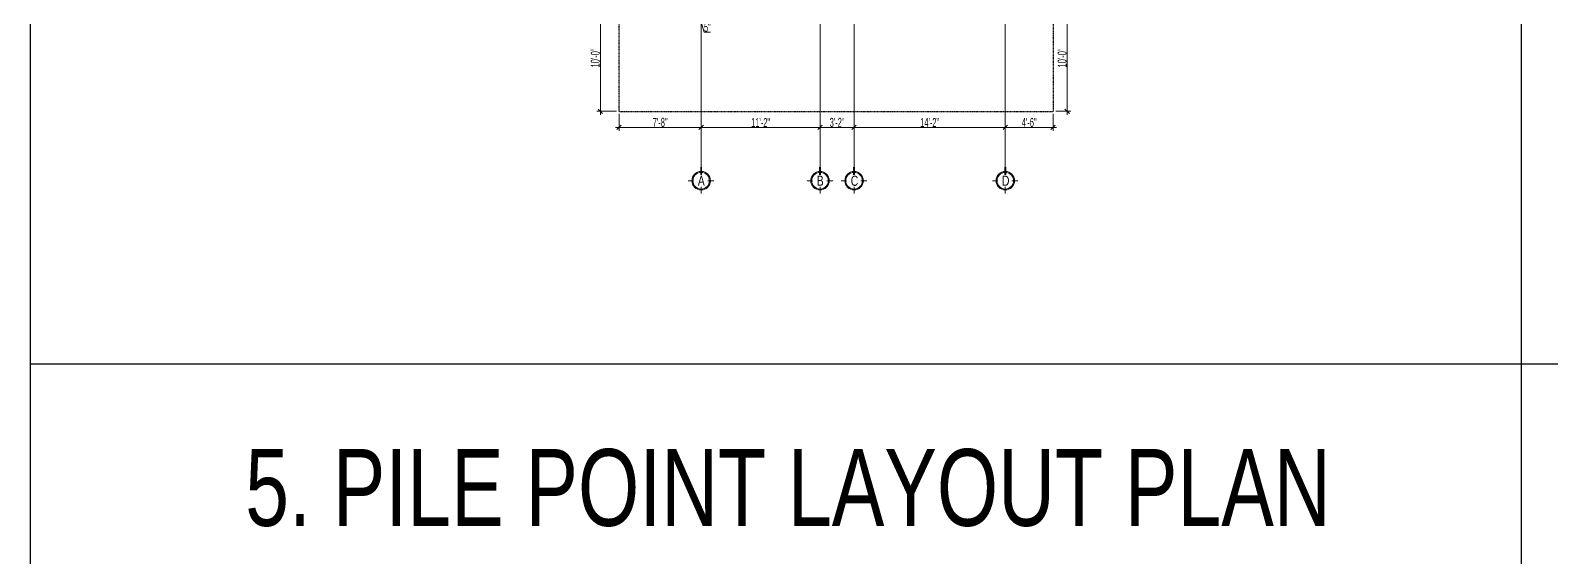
# Model space of a CAD drawing. Header units: inches. Extents: x 283072 to 301462, y 26630 to 62925.
# Drawn here: x 290408 to 292119, y 30085 to 30678 of the extents above; entities that cross this region are included whole.
import ezdxf
from ezdxf.enums import TextEntityAlignment as Align

# ---------------------------------------------------------------- set-up
doc = ezdxf.new("R2010")
doc.units = ezdxf.units.IN
doc.header["$MEASUREMENT"] = 0
doc.header["$PDMODE"] = 2
doc.linetypes.add('CENTER2', pattern=[1.125, 0.75, -0.125, 0.125, -0.125])
doc.linetypes.add('DASHDOT', pattern=[25.4, 12.7, -6.35, 0, -6.35])
doc.layers.get('0').update_dxf_attribs({"lineweight": 5})
for name, color, linetype, lineweight in [('BUILDING_OUTER_P3', 1, 'Continuous', 35), ('Dime.', 7, 'Continuous', 15), ('Dimension.', 7, 'Continuous', 5), ('Grid+Di', 194, 'CENTER2', 15), ('Text Room name', 4, 'Continuous', 13)]:
    doc.layers.add(name, color=color, linetype=linetype, lineweight=lineweight)
doc.styles.add('ltcnbt', font='swisscl.ttf', dxfattribs={"width": 0.7, "height": 10})
doc.styles.add('S_Swis721 LtCn BT', font='swisscl.ttf')
doc.styles.add('style4', font='swisscl.ttf')
doc.dimstyles.new('SCALE-50', dxfattribs={"dimtxt": 9, "dimasz": 5, "dimexe": 4, "dimexo": 3, "dimgap": 0.5, "dimtad": 1, "dimdec": 0, "dimzin": 3, "dimdsep": 46, "dimlunit": 4, "dimtxsty": 'ltcnbt', "dimblk": 'OBLIQUE', "dimcen": 0.09375, "dimdle": 4, "dimclrd": 252, "dimclre": 252, "dimclrt": 7, "dimadec": 0, "dimazin": 0, "dimtfac": 1, "dimtdec": 0, "dimtofl": 0, "dimtmove": 1, "dimatfit": 3, "dimfxl": 3, "dimtolj": 1, "dimtzin": 0, "dimlwd": 15, "dimlwe": 15, "dimarcsym": 0})

# ---------------------------------------------------------------- blocks, each defined once
blk = doc.blocks.new('GN')
at = {"layer": 'Grid+Di', "color": 5, "linetype": 'ByBlock', "lineweight": 0}
for points in [[(-6.3, 0), (-13.4, 0)], [(0, 8), (0, 13.6)], [(0, -13.4), (0, -7)]]:
    blk.add_lwpolyline(points, dxfattribs=at)
at = {"layer": 'Grid+Di', "color": 5, "linetype": 'ByBlock', "lineweight": 0, "const_width": 2}
blk.add_lwpolyline([(14.5, 0), (5.9, 0)], dxfattribs=at)
at = {"layer": 'Grid+Di', "color": 5, "linetype": 'ByBlock'}
for radius in [9.76, 8.76]:
    blk.add_circle((0, 0), radius, dxfattribs=at)
blk = doc.blocks.new('_Oblique')
at = {"color": 0, "linetype": 'ByBlock', "lineweight": -2}
blk.add_line((-0.5, -0.5), (0.5, 0.5), dxfattribs=at)
blk = doc.blocks.new('*D138')
at = {"layer": 'Defpoints', "color": 0, "linetype": 'ByBlock', "lineweight": 30, "ltscale": 200, "transparency": 16777216}
for p in [(291069.9, 30586.6), (291162.2, 30586.6), (291162.2, 30568.5)]:
    blk.add_point(p, dxfattribs=at)
at = {"layer": 'Dimension.', "color": 252, "lineweight": 15, "ltscale": 200, "transparency": 16777216}
for p, q in [((291069.9, 30583.6), (291069.9, 30564.5)), ((291162.2, 30583.6), (291162.2, 30564.5)), ((291065.9, 30568.5), (291166.2, 30568.5))]:
    blk.add_line(p, q, dxfattribs=at)
at = {"layer": 'Dimension.', "color": 252, "linetype": 'ByBlock', "lineweight": 15, "ltscale": 200, "transparency": 16777216, "xscale": 5, "yscale": 5, "zscale": 5, "rotation": 180}
blk.add_blockref('_Oblique', (291069.9, 30568.5), dxfattribs=at)
at = {"layer": 'Dimension.', "color": 252, "linetype": 'ByBlock', "lineweight": 15, "ltscale": 200, "transparency": 16777216, "xscale": 5, "yscale": 5, "zscale": 5}
blk.add_blockref('_Oblique', (291162.2, 30568.5), dxfattribs=at)
at = {"layer": 'Dimension.', "color": 7, "linetype": 'ByBlock', "lineweight": 15, "ltscale": 200, "transparency": 16777216, "insert": (291116.1, 30574.1), "char_height": 10, "attachment_point": 5, "style": 'ltcnbt'}
blk.add_mtext('\\A1;7\'-8"', dxfattribs=at)
blk = doc.blocks.new('*D139')
at = {"layer": 'Defpoints', "color": 0, "linetype": 'ByBlock', "lineweight": 30, "ltscale": 200, "transparency": 16777216}
for p in [(291162.2, 30586.6), (291295.9, 30586.6), (291295.9, 30568.5)]:
    blk.add_point(p, dxfattribs=at)
at = {"layer": 'Dimension.', "color": 252, "lineweight": 15, "ltscale": 200, "transparency": 16777216}
for p, q in [((291162.2, 30583.6), (291162.2, 30564.5)), ((291295.9, 30583.6), (291295.9, 30564.5)), ((291158.2, 30568.5), (291299.9, 30568.5))]:
    blk.add_line(p, q, dxfattribs=at)
at = {"layer": 'Dimension.', "color": 252, "linetype": 'ByBlock', "lineweight": 15, "ltscale": 200, "transparency": 16777216, "xscale": 5, "yscale": 5, "zscale": 5, "rotation": 180}
blk.add_blockref('_Oblique', (291162.2, 30568.5), dxfattribs=at)
at = {"layer": 'Dimension.', "color": 252, "linetype": 'ByBlock', "lineweight": 15, "ltscale": 200, "transparency": 16777216, "xscale": 5, "yscale": 5, "zscale": 5}
blk.add_blockref('_Oblique', (291295.9, 30568.5), dxfattribs=at)
at = {"layer": 'Dimension.', "color": 7, "linetype": 'ByBlock', "lineweight": 15, "ltscale": 200, "transparency": 16777216, "insert": (291229.1, 30574), "char_height": 10, "attachment_point": 5, "style": 'ltcnbt'}
blk.add_mtext('\\A1;11\'-2"', dxfattribs=at)
blk = doc.blocks.new('*D140')
at = {"layer": 'Defpoints', "color": 0, "linetype": 'ByBlock', "lineweight": 30, "ltscale": 200, "transparency": 16777216}
for p in [(291295.9, 30586.6), (291334.2, 30586.6), (291334.2, 30568.5)]:
    blk.add_point(p, dxfattribs=at)
at = {"layer": 'Dimension.', "color": 252, "lineweight": 15, "ltscale": 200, "transparency": 16777216}
for p, q in [((291295.9, 30583.6), (291295.9, 30564.5)), ((291334.2, 30583.6), (291334.2, 30564.5)), ((291291.9, 30568.5), (291338.2, 30568.5))]:
    blk.add_line(p, q, dxfattribs=at)
at = {"layer": 'Dimension.', "color": 252, "linetype": 'ByBlock', "lineweight": 15, "ltscale": 200, "transparency": 16777216, "xscale": 5, "yscale": 5, "zscale": 5, "rotation": 180}
blk.add_blockref('_Oblique', (291295.9, 30568.5), dxfattribs=at)
at = {"layer": 'Dimension.', "color": 252, "linetype": 'ByBlock', "lineweight": 15, "ltscale": 200, "transparency": 16777216, "xscale": 5, "yscale": 5, "zscale": 5}
blk.add_blockref('_Oblique', (291334.2, 30568.5), dxfattribs=at)
at = {"layer": 'Dimension.', "color": 7, "linetype": 'ByBlock', "lineweight": 15, "ltscale": 200, "transparency": 16777216, "insert": (291315.1, 30574.1), "char_height": 10, "attachment_point": 5, "style": 'ltcnbt'}
blk.add_mtext('\\A1;3\'-2"', dxfattribs=at)
blk = doc.blocks.new('*D141')
at = {"layer": 'Defpoints', "color": 0, "linetype": 'ByBlock', "lineweight": 30, "ltscale": 200, "transparency": 16777216}
for p in [(291334.2, 30586.6), (291504.2, 30586.6), (291504.2, 30568.5)]:
    blk.add_point(p, dxfattribs=at)
at = {"layer": 'Dimension.', "color": 252, "lineweight": 15, "ltscale": 200, "transparency": 16777216}
for p, q in [((291334.2, 30583.6), (291334.2, 30564.5)), ((291504.2, 30583.6), (291504.2, 30564.5)), ((291330.2, 30568.5), (291508.2, 30568.5))]:
    blk.add_line(p, q, dxfattribs=at)
at = {"layer": 'Dimension.', "color": 252, "linetype": 'ByBlock', "lineweight": 15, "ltscale": 200, "transparency": 16777216, "xscale": 5, "yscale": 5, "zscale": 5, "rotation": 180}
blk.add_blockref('_Oblique', (291334.2, 30568.5), dxfattribs=at)
at = {"layer": 'Dimension.', "color": 252, "linetype": 'ByBlock', "lineweight": 15, "ltscale": 200, "transparency": 16777216, "xscale": 5, "yscale": 5, "zscale": 5}
blk.add_blockref('_Oblique', (291504.2, 30568.5), dxfattribs=at)
at = {"layer": 'Dimension.', "color": 7, "linetype": 'ByBlock', "lineweight": 15, "ltscale": 200, "transparency": 16777216, "insert": (291419.2, 30574), "char_height": 10, "attachment_point": 5, "style": 'ltcnbt'}
blk.add_mtext('\\A1;14\'-2"', dxfattribs=at)
blk = doc.blocks.new('*D142')
at = {"layer": 'Defpoints', "color": 0, "linetype": 'ByBlock', "lineweight": 30, "ltscale": 200, "transparency": 16777216}
for p in [(291504.2, 30586.6), (291557.9, 30586.6), (291557.9, 30568.5)]:
    blk.add_point(p, dxfattribs=at)
at = {"layer": 'Dimension.', "color": 252, "lineweight": 15, "ltscale": 200, "transparency": 16777216}
for p, q in [((291504.2, 30583.6), (291504.2, 30564.5)), ((291557.9, 30583.6), (291557.9, 30564.5)), ((291500.2, 30568.5), (291561.9, 30568.5))]:
    blk.add_line(p, q, dxfattribs=at)
at = {"layer": 'Dimension.', "color": 252, "linetype": 'ByBlock', "lineweight": 15, "ltscale": 200, "transparency": 16777216, "xscale": 5, "yscale": 5, "zscale": 5, "rotation": 180}
blk.add_blockref('_Oblique', (291504.2, 30568.5), dxfattribs=at)
at = {"layer": 'Dimension.', "color": 252, "linetype": 'ByBlock', "lineweight": 15, "ltscale": 200, "transparency": 16777216, "xscale": 5, "yscale": 5, "zscale": 5}
blk.add_blockref('_Oblique', (291557.9, 30568.5), dxfattribs=at)
at = {"layer": 'Dimension.', "color": 7, "linetype": 'ByBlock', "lineweight": 15, "ltscale": 200, "transparency": 16777216, "insert": (291531.1, 30574.1), "char_height": 10, "attachment_point": 5, "style": 'ltcnbt'}
blk.add_mtext('\\A1;4\'-6"', dxfattribs=at)
blk = doc.blocks.new('*D143')
at = {"layer": 'Defpoints', "color": 0, "linetype": 'ByBlock', "lineweight": 30, "ltscale": 200, "transparency": 16777216}
for p in [(291048.9, 30706.7), (291069.9, 30706.7), (291069.9, 30586.6)]:
    blk.add_point(p, dxfattribs=at)
at = {"layer": 'Dimension.', "color": 252, "lineweight": 15, "ltscale": 200, "transparency": 16777216}
for p, q in [((291066.9, 30706.7), (291044.9, 30706.7)), ((291048.9, 30582.6), (291048.9, 30710.7)), ((291066.9, 30586.6), (291044.9, 30586.6))]:
    blk.add_line(p, q, dxfattribs=at)
at = {"layer": 'Dimension.', "color": 252, "linetype": 'ByBlock', "lineweight": 15, "ltscale": 200, "transparency": 16777216, "xscale": 5, "yscale": 5, "zscale": 5}
for p, rotation in [((291048.9, 30706.7), 90), ((291048.9, 30586.6), 270)]:
    blk.add_blockref('_Oblique', p, dxfattribs=dict(at, rotation=rotation))
at = {"layer": 'Dimension.', "color": 7, "linetype": 'ByBlock', "lineweight": 15, "ltscale": 200, "transparency": 16777216, "insert": (291043.2, 30646.6), "char_height": 10, "attachment_point": 5, "rotation": 90, "style": 'ltcnbt'}
blk.add_mtext('\\A1;10\'-0"', dxfattribs=at)
blk = doc.blocks.new('*D61')
at = {"layer": 'Defpoints', "color": 0, "linetype": 'ByBlock', "lineweight": 30, "ltscale": 200, "transparency": 16777216}
for p in [(291557.9, 30706.7), (291573.8, 30706.7), (291557.9, 30586.6)]:
    blk.add_point(p, dxfattribs=at)
at = {"layer": 'Dimension.', "color": 252, "lineweight": 15, "ltscale": 200, "transparency": 16777216}
for p, q in [((291560.9, 30706.7), (291577.8, 30706.7)), ((291573.8, 30582.6), (291573.8, 30710.7)), ((291560.9, 30586.6), (291577.8, 30586.6))]:
    blk.add_line(p, q, dxfattribs=at)
at = {"layer": 'Dimension.', "color": 252, "linetype": 'ByBlock', "lineweight": 15, "ltscale": 200, "transparency": 16777216, "xscale": 5, "yscale": 5, "zscale": 5}
for p, rotation in [((291573.8, 30706.7), 90), ((291573.8, 30586.6), 270)]:
    blk.add_blockref('_Oblique', p, dxfattribs=dict(at, rotation=rotation))
at = {"layer": 'Dimension.', "color": 7, "linetype": 'ByBlock', "lineweight": 15, "ltscale": 200, "transparency": 16777216, "insert": (291568.2, 30646.6), "char_height": 10, "attachment_point": 5, "rotation": 90, "style": 'ltcnbt'}
blk.add_mtext('\\A1;10\'-0"', dxfattribs=at)
blk = doc.blocks.new('*D99')
at = {"layer": 'Defpoints', "color": 0, "linetype": 'ByBlock', "lineweight": 30, "ltscale": 200, "transparency": 16777216}
for p in [(291157.2, 30701.7), (291157.2, 30695.6), (291162.2, 30701.7)]:
    blk.add_point(p, dxfattribs=at)
at = {"layer": 'Dimension.', "color": 252, "lineweight": 15, "ltscale": 200, "transparency": 16777216}
for p, q in [((291166.2, 30695.6), (291153.2, 30695.6)), ((291157.2, 30698.7), (291157.2, 30691.6)), ((291159.7, 30695.6), (291165.7, 30675.5)), ((291162.2, 30698.7), (291162.2, 30691.6)), ((291165.7, 30675.5), (291172.7, 30675.5))]:
    blk.add_line(p, q, dxfattribs=at)
at = {"layer": 'Dimension.', "color": 252, "linetype": 'ByBlock', "lineweight": 15, "ltscale": 200, "transparency": 16777216, "xscale": 5, "yscale": 5, "zscale": 5, "rotation": 180}
blk.add_blockref('_Oblique', (291157.2, 30695.6), dxfattribs=at)
at = {"layer": 'Dimension.', "color": 252, "linetype": 'ByBlock', "lineweight": 15, "ltscale": 200, "transparency": 16777216, "xscale": 5, "yscale": 5, "zscale": 5}
blk.add_blockref('_Oblique', (291162.2, 30695.6), dxfattribs=at)
at = {"layer": 'Dimension.', "color": 7, "linetype": 'ByBlock', "lineweight": 15, "ltscale": 200, "transparency": 16777216, "insert": (291169.2, 30681.1), "char_height": 10, "attachment_point": 5, "style": 'ltcnbt'}
blk.add_mtext('\\A1;5"', dxfattribs=at)

msp = doc.modelspace()

# ---------------------------------------------------------------- linework, layer by layer
at = {"layer": 'BUILDING_OUTER_P3', "linetype": 'DASHDOT', "lineweight": 30, "ltscale": 0.02}
for p, q in [((291069.92011, 30586.57655), (291069.92011, 31741.57655)), ((291069.92011, 30586.57655), (291069.92011, 31741.57655)), ((291557.92011, 31741.57655), (291557.92011, 30586.57655)), ((291069.92011, 30586.57655), (291557.92011, 30586.57655))]:
    msp.add_line(p, q, dxfattribs=at)
at = {"layer": 'Dimension.', "color": 6, "linetype": 'ByBlock', "lineweight": 30, "ltscale": 200}
for p, q in [((290407.92011, 26629.57655), (290407.92011, 34061.57655)), ((292084.92011, 28466.07655), (292084.92011, 34061.57655)), ((290407.92011, 30302.57655), (297115.92011, 30302.57655))]:
    msp.add_line(p, q, dxfattribs=at)
at = {"layer": 'Grid+Di', "linetype": 'ByBlock', "lineweight": 15, "ltscale": 200}
for p, q in [((291162.23038, 31790.0805), (291162.23038, 30523.97835)), ((291295.92011, 31790.0805), (291295.92011, 30523.97835)), ((291334.23261, 31790.0805), (291334.23261, 30523.97835)), ((291504.23261, 31790.0805), (291504.23261, 30523.97835))]:
    msp.add_line(p, q, dxfattribs=at)

# ---------------------------------------------------------------- block references
at = {"layer": 'Dime.', "xscale": 1.066601249971427, "yscale": 1.066601249971427, "zscale": 1.06660125, "rotation": 90}
for p in [(291162.23038, 30508.54346), (291295.92011, 30508.54346), (291334.23261, 30508.54346), (291504.23261, 30508.54346)]:
    msp.add_blockref('GN', p, dxfattribs=at)

# ---------------------------------------------------------------- texts
at = {"layer": 'Dime.', "style": 'style4'}
for s, p in [('A', (291158.46581, 30502.84922, 0.75826)), ('B', (291292.15554, 30502.84922, 0.75826)), ('C', (291330.46805, 30502.84922, 0.75826)), ('D', (291500.46805, 30502.84922, 0.75826))]:
    msp.add_text(s, height=11.4075, dxfattribs=at).set_placement(p)
at = {"layer": 'Text Room name', "lineweight": 30, "ltscale": 0.0025, "style": 'S_Swis721 LtCn BT'}
msp.add_text('5. PILE POINT LAYOUT PLAN', height=86.4, dxfattribs=at).set_placement((291259.81592, 30163.57655), align=Align.MIDDLE_CENTER)

# ---------------------------------------------------------------- dimensions: what is measured, and where the dimension line sits
at = {"layer": 'Dimension.', "linetype": 'ByBlock', "lineweight": 15, "ltscale": 200}
for base, p1, p2, picture, middle in [((291048.86994, 30706.65655), (291069.92011, 30586.57655), (291069.92011, 30706.65655), '*D143', (291043.24871, 30646.61655)), ((291573.82176, 30706.65655), (291557.92011, 30586.57655), (291557.92011, 30706.65655), '*D61', (291568.20053, 30646.61655))]:
    dim = msp.add_linear_dim(base=base, p1=p1, p2=p2, angle=90, dimstyle='SCALE-50', dxfattribs=at)
    dim.commit()
    dim.dimension.update_dxf_attribs({"geometry": picture, "text_midpoint": middle})
for base, p1, p2, picture, middle in [((291157.23038, 30695.56004), (291162.23038, 30701.65655), (291157.23038, 30701.65655), '*D99', (291166.24679, 30681.10689)), ((291162.23038, 30568.47798), (291069.92011, 30586.57655), (291162.23038, 30586.57655), '*D138', (291116.07524, 30574.09921)), ((291295.92011, 30568.47798), (291162.23038, 30586.57655), (291295.92011, 30586.57655), '*D139', (291229.07524, 30573.99764)), ((291334.23261, 30568.47798), (291295.92011, 30586.57655), (291334.23261, 30586.57655), '*D140', (291315.07636, 30574.09921)), ((291504.23261, 30568.47798), (291334.23261, 30586.57655), (291504.23261, 30586.57655), '*D141', (291419.23261, 30573.99764)), ((291557.92011, 30568.47798), (291504.23261, 30586.57655), (291557.92011, 30586.57655), '*D142', (291531.07636, 30574.09921))]:
    dim = msp.add_linear_dim(base=base, p1=p1, p2=p2, dimstyle='SCALE-50', dxfattribs=at)
    dim.commit()
    dim.dimension.update_dxf_attribs({"geometry": picture, "text_midpoint": middle})

doc.saveas('drawing.dxf')
